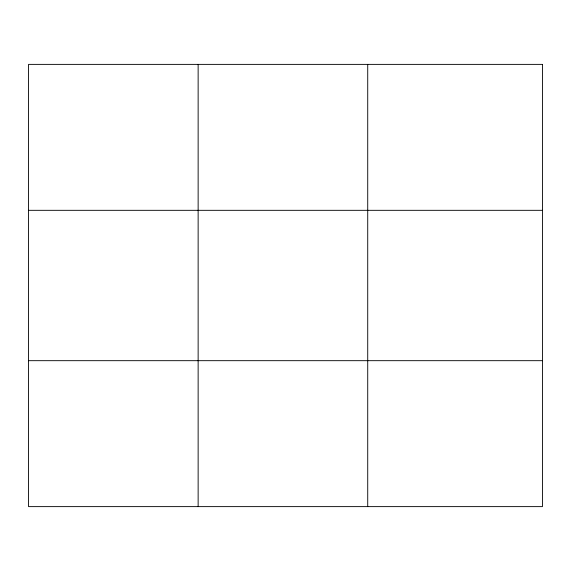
<?xml version="1.0" encoding="UTF-8"?>
<svg xmlns="http://www.w3.org/2000/svg" width="571" height="571" viewBox="0 0 571 571"><rect width="100%" height="100%" fill="white"/><g stroke="black" fill="none" stroke-linecap="round" stroke-linejoin="round"><path stroke-width="0.86" d="M198.137 64.38L198.137 506.62M367.724 64.38L367.724 506.62M28.55 210.321L542.45 210.321M28.55 360.679L542.45 360.679M542.45 64.38L542.45 506.62L28.55 506.62L28.55 64.38L542.45 64.38"/></g></svg>
